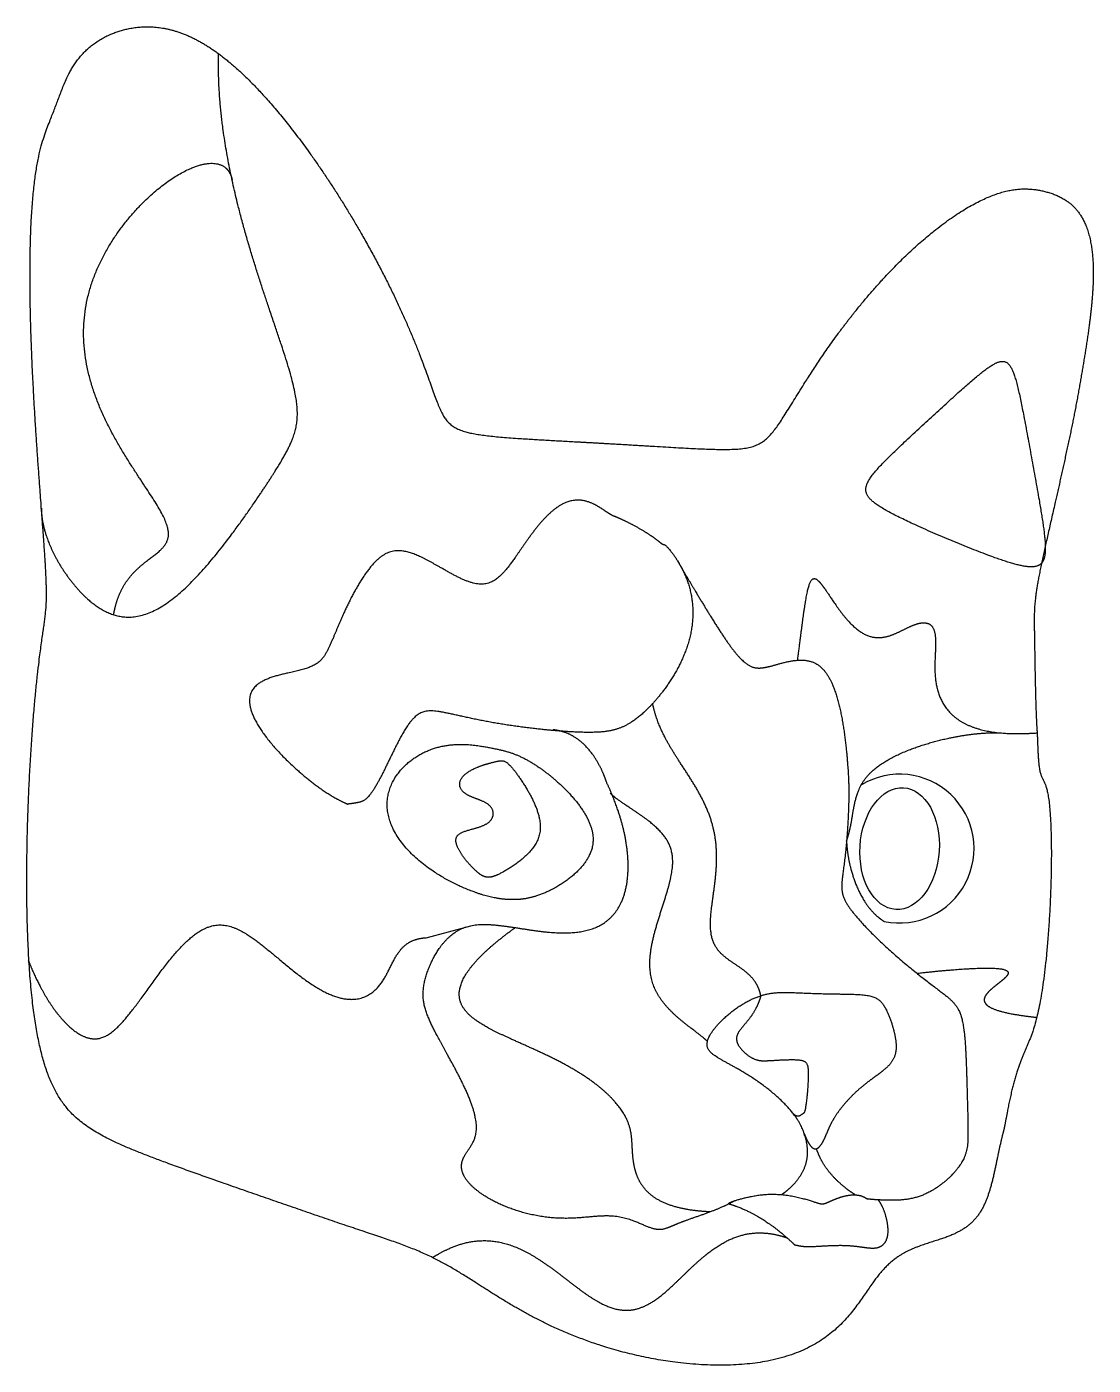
# Model space of a CAD drawing. Header units: millimetres. Extents: x -6.9 to 1.3, y 1.6 to 12.
import ezdxf

# ---------------------------------------------------------------- set-up
doc = ezdxf.new("R2010")
doc.units = ezdxf.units.MM
doc.layers.get('0').update_dxf_attribs({"linetype": 'CONTINUOUS'})

msp = doc.modelspace()

# ---------------------------------------------------------------- linework, layer by layer
msp.add_line((-3.841, 4.89), (-3.494, 4.983))
msp.add_ellipse((-0.168, 5.581), major_axis=(0.574, -0.061), ratio=0.999297, start_param=4.609607, end_param=8.499348)
msp.add_ellipse((-0.168, 5.581), major_axis=(-0.03, -0.472), ratio=0.650522)
for points in [[(0.64, 3.4), (0.627, 3.35), (0.603, 3.25), (0.573, 3.098), (0.535, 2.901), (0.448, 2.705), (0.291, 2.589), (0.078, 2.53), (-0.136, 2.465), (-0.306, 2.333), (-0.439, 2.118), (-0.61, 1.866), (-0.907, 1.651), (-1.379, 1.543), (-1.993, 1.58), (-2.564, 1.728), (-3.025, 1.938), (-3.372, 2.157), (-3.648, 2.344), (-3.918, 2.479), (-4.247, 2.584), (-4.671, 2.727), (-5.166, 2.899), (-5.678, 3.078), (-6.145, 3.245), (-6.511, 3.413), (-6.749, 3.654), (-6.887, 4.137), (-6.945, 4.837), (-6.946, 5.643), (-6.91, 6.403), (-6.857, 6.977), (-6.807, 7.315), (-6.778, 7.469), (-6.79, 7.764), (-6.834, 8.31), (-6.889, 9.053), (-6.924, 9.854), (-6.915, 10.546), (-6.856, 11.017), (-6.754, 11.232), (-6.685, 11.418), (-6.609, 11.642), (-6.44, 11.847), (-6.167, 11.964), (-5.877, 11.974), (-5.578, 11.859), (-5.268, 11.617), (-4.938, 11.253), (-4.591, 10.775), (-4.266, 10.235), (-4.002, 9.707), (-3.832, 9.266), (-3.736, 8.966), (-3.663, 8.825), (-3.413, 8.776), (-2.92, 8.749), (-2.303, 8.717), (-1.733, 8.679), (-1.351, 8.663), (-1.196, 8.72), (-1.059, 8.937), (-0.846, 9.302), (-0.533, 9.745), (-0.157, 10.17), (0.226, 10.492), (0.542, 10.663), (0.768, 10.716), (0.962, 10.688), (1.181, 10.614), (1.325, 10.391), (1.352, 10.03), (1.307, 9.63), (1.248, 9.284), (1.194, 8.966), (1.102, 8.54), (0.998, 8.088), (0.911, 7.706), (0.873, 7.482), (0.876, 7.339), (0.88, 7.088), (0.884, 6.837), (0.889, 6.65), (0.895, 6.534), (0.899, 6.478)], [(-6.826, 8.22), (-6.827, 8.183), (-6.82, 8.106), (-6.789, 7.98), (-6.706, 7.793), (-6.532, 7.551), (-6.29, 7.348), (-5.985, 7.345), (-5.641, 7.631), (-5.303, 8.064), (-5.023, 8.487), (-4.848, 8.762), (-4.811, 8.981), (-4.905, 9.333), (-5.084, 9.828), (-5.283, 10.444), (-5.404, 10.975), (-5.449, 11.368), (-5.455, 11.621), (-5.452, 11.746)], [(-6.266, 7.395), (-6.259, 7.436), (-6.24, 7.515), (-6.199, 7.62), (-6.116, 7.732), (-5.982, 7.836), (-5.846, 7.923), (-5.805, 8.051), (-5.944, 8.283), (-6.191, 8.627), (-6.434, 9.066), (-6.55, 9.554), (-6.457, 10.038), (-6.197, 10.452), (-5.897, 10.746), (-5.619, 10.903), (-5.458, 10.917), (-5.383, 10.867), (-5.356, 10.807), (-5.347, 10.771)], [(0.934, 7.795), (0.952, 7.817), (0.972, 7.879), (0.96, 8.034), (0.902, 8.357), (0.815, 8.833), (0.742, 9.229), (0.678, 9.415), (0.541, 9.346), (0.264, 9.099), (-0.076, 8.786), (-0.369, 8.513), (-0.493, 8.351), (-0.361, 8.235), (-0.004, 8.067), (0.435, 7.882), (0.731, 7.774), (0.863, 7.752), (0.916, 7.774), (0.934, 7.795)], [(-2.401, 8.167), (-2.408, 8.17), (-2.426, 8.181), (-2.461, 8.205), (-2.524, 8.25), (-2.625, 8.293), (-2.742, 8.287), (-2.866, 8.211), (-2.989, 8.075), (-3.104, 7.907), (-3.21, 7.748), (-3.314, 7.636), (-3.437, 7.612), (-3.599, 7.68), (-3.782, 7.794), (-3.96, 7.89), (-4.11, 7.912), (-4.231, 7.831), (-4.349, 7.672), (-4.455, 7.471), (-4.54, 7.272), (-4.603, 7.114), (-4.658, 7.017), (-4.774, 6.969), (-4.944, 6.939), (-5.114, 6.895), (-5.222, 6.811), (-5.226, 6.674), (-5.137, 6.502), (-4.981, 6.314), (-4.79, 6.138), (-4.639, 6.025), (-4.537, 5.965), (-4.477, 5.937), (-4.449, 5.926)], [(-2.401, 8.167), (-2.384, 8.161), (-2.352, 8.148), (-2.304, 8.126), (-2.24, 8.095), (-2.163, 8.051), (-2.105, 8.014), (-2.064, 7.986), (-2.039, 7.966), (-2.027, 7.956)], [(-2.027, 7.956), (-2.018, 7.949), (-2.004, 7.939), (-1.995, 7.937), (-1.994, 7.944), (-1.962, 7.914), (-1.869, 7.795), (-1.785, 7.613), (-1.757, 7.401), (-1.791, 7.185), (-1.877, 6.983), (-1.99, 6.81), (-2.107, 6.674), (-2.214, 6.578), (-2.313, 6.518), (-2.419, 6.487), (-2.548, 6.479), (-2.713, 6.484), (-2.916, 6.5), (-3.142, 6.527), (-3.369, 6.563), (-3.573, 6.608), (-3.738, 6.647), (-3.856, 6.663), (-3.949, 6.604), (-4.042, 6.452), (-4.134, 6.254), (-4.222, 6.073), (-4.294, 5.965), (-4.345, 5.942), (-4.375, 5.937), (-4.397, 5.933), (-4.42, 5.929), (-4.439, 5.927), (-4.449, 5.926)], [(-1.894, 7.818), (-1.866, 7.768), (-1.809, 7.671), (-1.726, 7.532), (-1.622, 7.359), (-1.506, 7.179), (-1.408, 7.05), (-1.325, 6.981), (-1.244, 6.972), (-1.131, 7.006), (-0.995, 7.047), (-0.857, 7.052), (-0.744, 6.984), (-0.662, 6.818), (-0.608, 6.582), (-0.578, 6.338), (-0.564, 6.141), (-0.561, 6.023), (-0.563, 5.935), (-0.568, 5.775), (-0.583, 5.576), (-0.607, 5.388), (-0.629, 5.266), (-0.602, 5.168), (-0.476, 5.011), (-0.278, 4.817), (-0.054, 4.625), (0.141, 4.477), (0.265, 4.392), (0.321, 4.291), (0.344, 4.093), (0.352, 3.831), (0.359, 3.564), (0.365, 3.352), (0.361, 3.231), (0.313, 3.129), (0.215, 3.016), (0.082, 2.916), (-0.06, 2.859), (-0.193, 2.851), (-0.311, 2.854), (-0.38, 2.859), (-0.409, 2.862), (-0.418, 2.863), (-0.42, 2.864)], [(-0.959, 7.042), (-0.951, 7.106), (-0.936, 7.225), (-0.916, 7.381), (-0.894, 7.54), (-0.867, 7.657), (-0.834, 7.693), (-0.787, 7.655), (-0.723, 7.559), (-0.642, 7.434), (-0.547, 7.315), (-0.445, 7.233), (-0.34, 7.205), (-0.24, 7.227), (-0.146, 7.274), (-0.058, 7.32), (0.02, 7.342), (0.083, 7.325), (0.113, 7.26), (0.113, 7.153), (0.103, 7.021), (0.104, 6.881), (0.137, 6.75), (0.204, 6.638), (0.312, 6.552), (0.462, 6.494), (0.615, 6.472), (0.749, 6.47), (0.847, 6.475), (0.899, 6.478)], [(-1.245, 4.44), (-1.251, 4.468), (-1.267, 4.519), (-1.306, 4.583), (-1.382, 4.647), (-1.491, 4.711), (-1.584, 4.783), (-1.636, 4.884), (-1.642, 5.022), (-1.618, 5.194), (-1.588, 5.387), (-1.58, 5.589), (-1.614, 5.786), (-1.694, 5.973), (-1.806, 6.152), (-1.927, 6.327), (-2.01, 6.472), (-2.055, 6.587), (-2.076, 6.666), (-2.084, 6.706)], [(-2.443, 6.098), (-2.45, 6.12), (-2.466, 6.165), (-2.495, 6.23), (-2.545, 6.313), (-2.625, 6.406), (-2.704, 6.462), (-2.775, 6.489), (-2.828, 6.499), (-2.855, 6.503)], [(-0.58, 5.639), (-0.575, 5.653), (-0.566, 5.681), (-0.553, 5.728), (-0.539, 5.798), (-0.525, 5.899), (-0.501, 6.012), (-0.447, 6.132), (-0.318, 6.247), (-0.115, 6.348), (0.134, 6.427), (0.339, 6.466), (0.483, 6.479), (0.571, 6.48), (0.613, 6.478)], [(0.899, 6.478), (0.9, 6.462), (0.901, 6.424), (0.904, 6.352), (0.908, 6.243), (0.923, 6.14), (0.955, 6.106), (0.991, 6.019), (1.013, 5.734), (1.011, 5.302), (0.984, 4.817), (0.934, 4.403), (0.869, 4.14), (0.799, 4.011), (0.737, 3.852), (0.689, 3.66), (0.662, 3.513), (0.649, 3.439), (0.642, 3.409), (0.64, 3.4)], [(-3.176, 5.185), (-3.135, 5.184), (-3.057, 5.19), (-2.952, 5.217), (-2.816, 5.28), (-2.666, 5.391), (-2.556, 5.525), (-2.521, 5.68), (-2.599, 5.867), (-2.766, 6.061), (-2.964, 6.222), (-3.143, 6.321), (-3.272, 6.349), (-3.405, 6.377), (-3.578, 6.401), (-3.791, 6.377), (-4.012, 6.259), (-4.173, 6.034), (-4.156, 5.77), (-3.972, 5.521), (-3.688, 5.324), (-3.452, 5.227), (-3.304, 5.193), (-3.217, 5.185), (-3.176, 5.185)], [(-3.369, 5.359), (-3.359, 5.358), (-3.338, 5.358), (-3.304, 5.368), (-3.243, 5.397), (-3.149, 5.456), (-3.051, 5.533), (-2.971, 5.627), (-2.94, 5.745), (-2.975, 5.89), (-3.053, 6.04), (-3.139, 6.167), (-3.206, 6.248), (-3.241, 6.27), (-3.296, 6.258), (-3.397, 6.233), (-3.507, 6.19), (-3.585, 6.129), (-3.593, 6.051), (-3.538, 5.996), (-3.45, 5.967), (-3.363, 5.937), (-3.31, 5.882), (-3.317, 5.803), (-3.391, 5.754), (-3.498, 5.729), (-3.59, 5.706), (-3.626, 5.658), (-3.598, 5.579), (-3.541, 5.496), (-3.475, 5.423), (-3.428, 5.383), (-3.399, 5.365), (-3.379, 5.36), (-3.369, 5.359)], [(-1.445, 2.851), (-1.474, 2.834), (-1.534, 2.804), (-1.624, 2.765), (-1.741, 2.726), (-1.866, 2.684), (-1.959, 2.642), (-2.027, 2.611), (-2.116, 2.641), (-2.234, 2.7), (-2.382, 2.743), (-2.55, 2.728), (-2.757, 2.701), (-3.003, 2.725), (-3.25, 2.801), (-3.451, 2.914), (-3.566, 3.036), (-3.581, 3.14), (-3.536, 3.219), (-3.476, 3.291), (-3.44, 3.382), (-3.453, 3.516), (-3.521, 3.694), (-3.626, 3.896), (-3.739, 4.094), (-3.83, 4.266), (-3.874, 4.4), (-3.867, 4.53), (-3.817, 4.685), (-3.731, 4.838), (-3.614, 4.955), (-3.471, 5.002), (-3.297, 4.993), (-3.099, 4.96), (-2.89, 4.926), (-2.689, 4.919), (-2.514, 4.956), (-2.381, 5.049), (-2.297, 5.198), (-2.263, 5.393), (-2.278, 5.618), (-2.325, 5.81), (-2.378, 5.954), (-2.42, 6.05), (-2.443, 6.098)], [(-0.465, 6.076), (-0.465, 6.076), (-0.465, 6.076), (-0.465, 6.076), (-0.465, 6.076), (-0.465, 6.076)], [(-1.659, 4.085), (-1.667, 4.093), (-1.687, 4.113), (-1.737, 4.151), (-1.833, 4.22), (-1.967, 4.333), (-2.073, 4.47), (-2.118, 4.629), (-2.104, 4.81), (-2.051, 5.005), (-1.984, 5.199), (-1.931, 5.377), (-1.916, 5.529), (-1.961, 5.655), (-2.068, 5.766), (-2.208, 5.864), (-2.315, 5.931), (-2.374, 5.974), (-2.403, 6), (-2.415, 6.012)], [(-6.929, 4.717), (-6.907, 4.661), (-6.862, 4.556), (-6.79, 4.416), (-6.686, 4.265), (-6.554, 4.139), (-6.428, 4.086), (-6.307, 4.113), (-6.169, 4.254), (-6.005, 4.483), (-5.826, 4.737), (-5.642, 4.938), (-5.462, 5.023), (-5.28, 4.966), (-5.075, 4.806), (-4.854, 4.609), (-4.628, 4.448), (-4.421, 4.382), (-4.254, 4.438), (-4.156, 4.57), (-4.094, 4.727), (-4.031, 4.828), (-3.952, 4.874), (-3.881, 4.887), (-3.841, 4.89)], [(-1.636, 2.763), (-1.673, 2.765), (-1.744, 2.77), (-1.842, 2.783), (-1.954, 2.81), (-2.064, 2.862), (-2.144, 2.93), (-2.198, 3.011), (-2.227, 3.101), (-2.24, 3.194), (-2.243, 3.283), (-2.247, 3.367), (-2.266, 3.449), (-2.311, 3.54), (-2.39, 3.64), (-2.503, 3.743), (-2.647, 3.843), (-2.814, 3.936), (-2.993, 4.02), (-3.171, 4.098), (-3.333, 4.172), (-3.466, 4.248), (-3.558, 4.332), (-3.598, 4.427), (-3.581, 4.537), (-3.504, 4.663), (-3.394, 4.777), (-3.283, 4.87), (-3.197, 4.935), (-3.151, 4.968)], [(-0.034, 4.614), (0.02, 4.62), (0.123, 4.631), (0.261, 4.643), (0.415, 4.654), (0.555, 4.657), (0.643, 4.648), (0.682, 4.629), (0.676, 4.601), (0.637, 4.564), (0.58, 4.522), (0.525, 4.477), (0.487, 4.433), (0.481, 4.391), (0.516, 4.353), (0.594, 4.321), (0.692, 4.299), (0.787, 4.285), (0.858, 4.276), (0.896, 4.272)], [(-0.909, 3.372), (-0.909, 3.373), (-0.909, 3.372), (-0.907, 3.362), (-0.903, 3.344), (-0.904, 3.363), (-0.933, 3.448), (-1.018, 3.566), (-1.153, 3.696), (-1.319, 3.815), (-1.485, 3.908), (-1.617, 3.975), (-1.682, 4.035), (-1.657, 4.129), (-1.558, 4.249), (-1.417, 4.365), (-1.265, 4.446), (-1.125, 4.471), (-0.979, 4.464), (-0.812, 4.456), (-0.639, 4.453), (-0.487, 4.452), (-0.374, 4.441), (-0.312, 4.407), (-0.269, 4.334), (-0.227, 4.228), (-0.196, 4.112), (-0.188, 4.01), (-0.215, 3.937), (-0.264, 3.882), (-0.325, 3.836), (-0.392, 3.788), (-0.462, 3.735), (-0.532, 3.672), (-0.598, 3.601), (-0.657, 3.525), (-0.695, 3.462), (-0.717, 3.416), (-0.729, 3.386), (-0.734, 3.372)], [(-1.245, 4.44), (-1.249, 4.425), (-1.259, 4.395), (-1.275, 4.354), (-1.302, 4.303), (-1.344, 4.247), (-1.388, 4.198), (-1.427, 4.151), (-1.443, 4.102), (-1.419, 4.045), (-1.368, 3.991), (-1.308, 3.95), (-1.256, 3.933), (-1.202, 3.935), (-1.122, 3.94), (-1.032, 3.945), (-0.949, 3.945), (-0.895, 3.935), (-0.876, 3.9), (-0.875, 3.817), (-0.882, 3.706), (-0.892, 3.602), (-0.903, 3.536), (-0.914, 3.524), (-0.925, 3.522), (-0.939, 3.509), (-0.955, 3.501), (-0.971, 3.506), (-0.984, 3.515), (-0.991, 3.522)], [(-0.909, 3.372), (-0.899, 3.342), (-0.886, 3.287), (-0.879, 3.211), (-0.892, 3.126), (-0.936, 3.037), (-0.986, 2.976), (-1.032, 2.935), (-1.065, 2.909), (-1.083, 2.897)], [(-0.909, 3.372), (-0.9, 3.349), (-0.883, 3.31), (-0.86, 3.269), (-0.832, 3.244), (-0.8, 3.252), (-0.775, 3.283), (-0.755, 3.321), (-0.741, 3.354), (-0.734, 3.372)], [(-0.512, 2.895), (-0.527, 2.905), (-0.557, 2.925), (-0.6, 2.957), (-0.655, 3.005), (-0.718, 3.072), (-0.763, 3.136), (-0.79, 3.191), (-0.806, 3.232), (-0.813, 3.253)], [(-1.491, 2.825), (-1.465, 2.818), (-1.413, 2.8), (-1.337, 2.768), (-1.243, 2.717), (-1.142, 2.647), (-1.066, 2.585), (-1.017, 2.541), (-0.994, 2.518), (-0.983, 2.508), (-0.976, 2.506), (-0.969, 2.505), (-0.962, 2.504), (-0.956, 2.503), (-0.953, 2.502)], [(-0.953, 2.502), (-0.943, 2.5), (-0.922, 2.496), (-0.884, 2.493), (-0.824, 2.495), (-0.737, 2.501), (-0.647, 2.505), (-0.562, 2.504), (-0.487, 2.495), (-0.422, 2.485), (-0.366, 2.479), (-0.318, 2.488), (-0.278, 2.519), (-0.255, 2.575), (-0.255, 2.652), (-0.273, 2.736), (-0.296, 2.796), (-0.315, 2.831), (-0.327, 2.848), (-0.333, 2.856)], [(-3.791, 2.409), (-3.758, 2.43), (-3.693, 2.468), (-3.595, 2.513), (-3.467, 2.546), (-3.309, 2.545), (-3.154, 2.502), (-3.003, 2.424), (-2.855, 2.32), (-2.711, 2.206), (-2.573, 2.101), (-2.44, 2.023), (-2.312, 1.989), (-2.189, 2.004), (-2.07, 2.067), (-1.953, 2.165), (-1.836, 2.282), (-1.716, 2.397), (-1.592, 2.496), (-1.463, 2.567), (-1.328, 2.605), (-1.215, 2.605), (-1.128, 2.589), (-1.068, 2.572), (-1.038, 2.561)]]:
    msp.add_open_spline(points, degree=5)
for points, knots in [([(-0.58, 5.639), (-0.58, 5.634), (-0.578, 5.601), (-0.572, 5.539), (-0.556, 5.447), (-0.522, 5.326), (-0.462, 5.195), (-0.4, 5.108), (-0.347, 5.056), (-0.308, 5.029), (-0.288, 5.016)], [0.4823116, 0.4823116, 0.4823116, 0.4823116, 0.4823116, 0.4823116, 0.5, 0.6, 0.7, 0.8, 0.9, 1, 1, 1, 1, 1, 1]), ([(-1.491, 2.825), (-1.494, 2.826), (-1.497, 2.829), (-1.488, 2.835), (-1.455, 2.849), (-1.386, 2.869), (-1.299, 2.889), (-1.204, 2.902), (-1.103, 2.902), (-0.999, 2.888), (-0.904, 2.865), (-0.83, 2.841), (-0.784, 2.825), (-0.759, 2.823), (-0.731, 2.834), (-0.688, 2.855), (-0.633, 2.877), (-0.573, 2.893), (-0.518, 2.898), (-0.474, 2.892), (-0.446, 2.881), (-0.432, 2.872), (-0.424, 2.867), (-0.421, 2.865), (-0.42, 2.864)], [0, 0, 0, 0, 0, 0, 0.05, 0.1, 0.15, 0.2, 0.25, 0.3, 0.35, 0.4, 0.45, 0.5, 0.55, 0.6, 0.65, 0.7, 0.75, 0.8, 0.85, 0.9, 0.95, 0.9643788, 0.9643788, 0.9643788, 0.9643788, 0.9643788, 0.9643788])]:
    msp.add_open_spline(points, degree=5, knots=knots)

doc.saveas('drawing.dxf')
